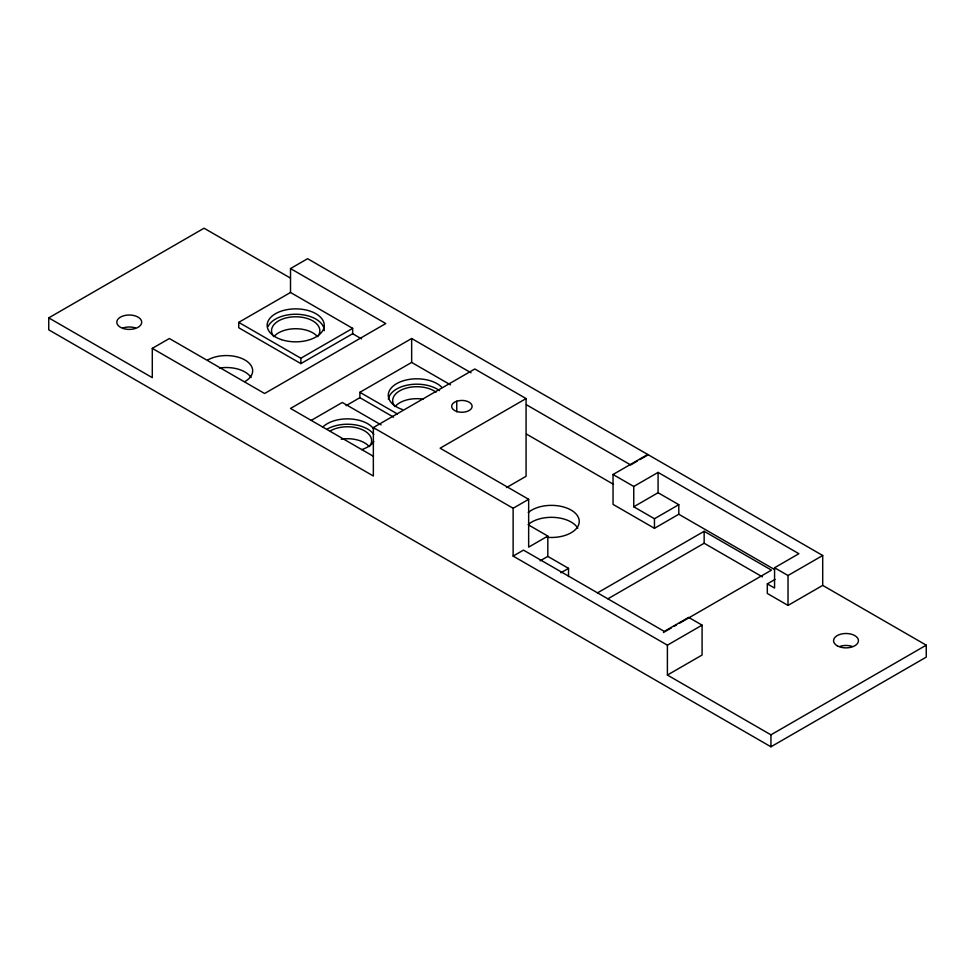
<?xml version="1.0" encoding="UTF-8"?>
<svg xmlns="http://www.w3.org/2000/svg" width="975" height="975" viewBox="0 0 975 975"><rect width="100%" height="100%" fill="white"/><g stroke="black" fill="none" stroke-linecap="round" stroke-linejoin="round"><path stroke-width="1.46" d="M775.003 579.455L767.313 583.891L767.313 593.458L788.019 605.414L822.705 585.39L926.25 645.17L926.25 657.126L770.945 746.789L48.75 329.83L48.75 317.874L204.055 228.211L290.562 278.155M48.75 317.874L152.295 377.654L152.295 348.367L169.37 338.508L264.627 393.498L385.771 323.554L290.513 268.564L290.513 292.476L352.645 328.343L352.645 333.718L300.873 363.614L238.741 327.746L238.741 322.359L290.513 292.476M290.513 268.564L307.6 258.704L647.729 454.472L613.043 474.496L613.043 504.392L654.457 528.304L678.795 514.252L774.589 569.558M238.741 322.359L300.873 358.227L352.645 328.343M471.023 372.779L411.657 338.508L290.513 408.44L373.34 456.263M311.22 420.396L342.286 402.468L381.115 424.881M393.534 417.117L359.885 397.678L359.885 392.303L411.657 362.42L450.487 384.832M346.052 405.673L359.885 397.678M152.295 348.367L373.352 475.995L373.352 427.574L474.813 368.989L526.073 398.58L526.073 476.288L506.537 487.573M526.073 398.58L440.127 448.195L528.657 499.31L528.657 547.133L547.816 536.067L547.816 556.396L568.523 568.352L568.523 576.554M373.352 427.574L513.13 508.268L528.657 499.31M637.211 461.138L630.642 464.929L526.427 404.759M639.844 459.627L647.729 455.069M513.13 556.091L523.477 550.119L664.292 631.41L688.63 617.37L702.085 625.133L702.085 655.029L667.4 675.053L667.4 645.17L513.13 556.091L513.13 508.268M613.043 474.496L633.75 486.452L658.076 472.4L798.891 553.702L774.564 567.755L774.564 588.071L767.313 583.891M540.126 560.832L547.816 556.396M633.75 486.452L633.75 506.781L658.076 492.728L678.795 504.684L678.795 514.252M560.832 572.788L568.523 568.352M633.75 506.781L654.457 518.737L678.795 504.684M597.419 592.91L704.157 531.29L771.457 570.143L679.209 623.403M607.961 598.784L704.157 543.246L762.401 576.871M663.402 632.531L671.312 627.961M673.944 626.438L676.577 624.926M667.4 645.17L702.085 625.133M774.564 567.755L788.019 575.518L822.705 555.494L822.705 585.39M667.4 675.053L770.945 734.833L926.25 645.17M647.729 454.472L822.705 555.494M352.645 333.718L361.554 338.873M526.512 434.107L613.507 484.331M359.885 392.303L397.422 413.973M528.401 524.867L547.816 536.067M788.019 575.518L788.019 605.414M770.945 734.833L770.945 746.789M704.157 531.29L704.157 543.246M658.076 472.4L658.076 492.728M654.457 518.737L654.457 528.304M456.751 401.225A10.25 5.923 0 0 0 456.751 411.474A10.25 5.923 0 0 0 472.119 406.356A10.25 5.923 0 0 0 456.751 401.225L456.751 411.852M411.657 338.508L411.657 362.42M300.873 358.227L300.873 363.614M839.78 646.413A12.443 7.191 0 0 1 852.235 646.413M123.033 327.941A12.443 7.191 0 0 1 135.476 327.941M528.304 524.465A27.824 16.063 0 0 1 555.067 517.457A27.824 16.063 0 0 1 577.785 528.218M274.767 335.717A24.156 13.955 0 0 1 316.619 335.717M219.497 368.038A26.362 15.222 0 0 1 251.087 377.532M395.911 405.649A24.156 13.955 0 0 1 423.089 399.153M341.213 439.201A24.156 13.955 0 0 1 368.392 445.709M528.304 512.509A27.824 16.063 0 0 1 563.404 506.927A27.824 16.063 0 0 1 578.004 526.183A27.824 16.063 0 0 1 547.085 537.286M268.113 326.467A28.555 16.49 0 0 1 299.423 314.389A28.555 16.49 0 0 1 324.248 330.732M273.792 336.631A24.156 13.955 0 0 1 295.693 316.778A24.156 13.955 0 0 1 317.582 336.631M207.687 360.019A26.362 15.222 0 0 1 244.957 360.019A26.362 15.222 0 0 1 244.957 381.542M402.553 409.573A28.555 16.49 0 0 1 396.642 383.638A28.555 16.49 0 0 1 441.565 387.051M373.839 441.651A28.555 16.49 0 0 1 361.737 449.621M322.737 427.099A28.555 16.49 0 0 1 349.33 418.897A28.555 16.49 0 0 1 373.839 429.037M394.936 406.575A24.156 13.955 0 0 1 404.296 388.745A24.156 13.955 0 0 1 436.008 392.182M330.379 430.865A24.156 13.955 0 0 1 361.323 429.293A24.156 13.955 0 0 1 369.354 446.623M388.391 399.238A28.555 16.49 0 0 1 408.842 384.845A28.555 16.49 0 0 1 439.481 390.634M327.271 429.061A28.555 16.49 0 0 1 373.839 434.411M123.033 328.441A12.443 7.191 0 0 0 141.704 322.213A12.443 7.191 0 0 0 123.033 315.985A12.443 7.191 0 0 0 123.033 328.441M837.208 645.767A12.443 7.191 0 0 0 858.024 642.537A12.443 7.191 0 0 0 842.79 633.738A12.443 7.191 0 0 0 837.208 645.767M281.422 339.629A28.555 16.49 0 0 0 324.248 325.357A28.555 16.49 0 0 0 281.422 311.074A28.555 16.49 0 0 0 281.422 339.629"/></g></svg>
